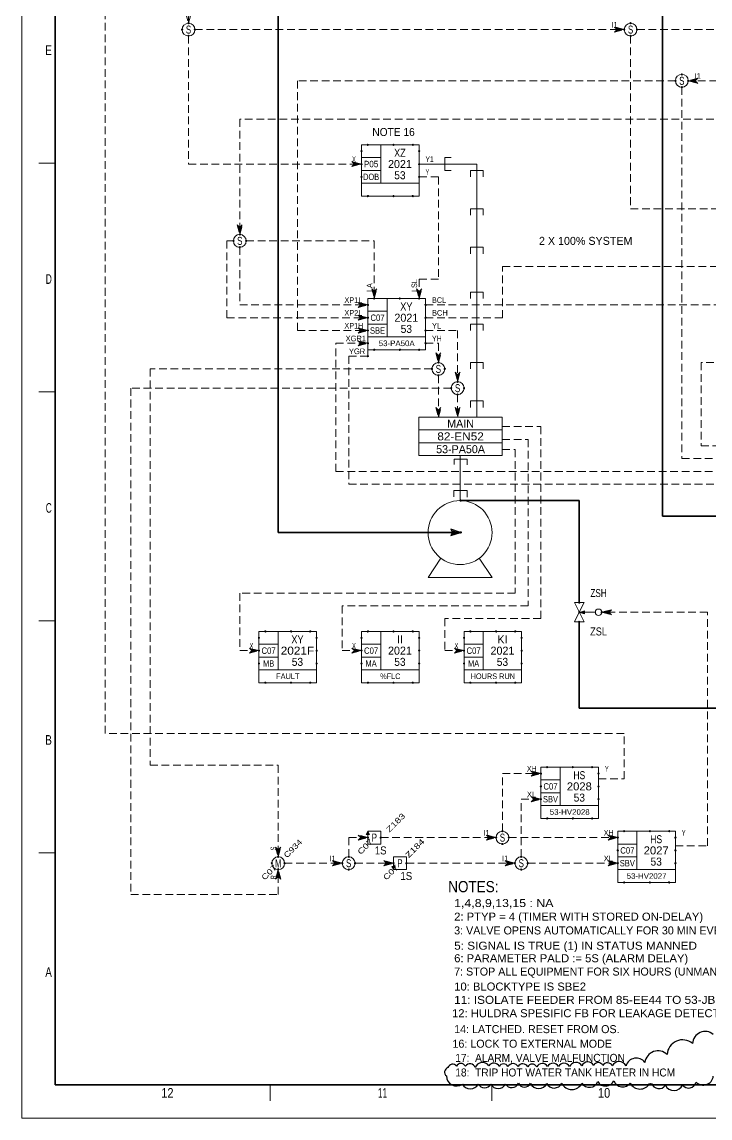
# Model space of a CAD drawing. Header units: millimetres. Extents: x 0 to 841, y 0 to 594.
# Drawn here: x 0 to 214.8, y 0 to 342.4 of the extents above; entities that cross this region are included whole.
import ezdxf
from ezdxf.enums import TextEntityAlignment as Align

# ---------------------------------------------------------------- set-up
doc = ezdxf.new("R2010")
doc.units = ezdxf.units.MM
doc.header["$LTSCALE"] = 0.8
doc.header["$PDMODE"] = 32
doc.header["$PDSIZE"] = 0.4
doc.linetypes.add('MEDIUM_DASHED', pattern=[4.5, 3, -1.5])
for name, color, linetype, lineweight in [('1', 7, 'Continuous', 13), ('12', 7, 'Continuous', 13), ('15', 7, 'Continuous', 13), ('30', 7, 'Continuous', 25), ('40', 7, 'Continuous', 35), ('46', 7, 'MEDIUM_DASHED', 13), ('47', 7, 'Continuous', 13), ('48', 7, 'Continuous', 13), ('50', 7, 'Continuous', 13), ('51', 7, 'Continuous', 13), ('9', 7, 'Continuous', 13)]:
    doc.layers.add(name, color=color, linetype=linetype, lineweight=lineweight)
doc.layers.add('16', color=7, linetype='Continuous')
doc.layers.add('45', color=7, linetype='Continuous')

msp = doc.modelspace()

# ---------------------------------------------------------------- linework, layer by layer
at = {"layer": '1'}
for p, q in [((10.3331, 298.3181), (5.3213, 298.3181)), ((10.3331, 298.3181), (5.3213, 298.3181)), ((10.3331, 226.8378), (5.3213, 226.8378)), ((10.3331, 226.8378), (5.3213, 226.8378)), ((136.8504, 192.9921), (136.8504, 206.9291)), ((10.3331, 155.3567), (5.3213, 155.3567)), ((10.3331, 155.3567), (5.3213, 155.3567)), ((10.3331, 82.8693), (5.3213, 82.8693)), ((10.3331, 82.8693), (5.3213, 82.8693)), ((77.4913, 10.3819), (77.4913, 5.348)), ((77.4913, 10.3819), (77.4913, 5.348)), ((146.6543, 10.3819), (146.6543, 5.348)), ((146.6543, 10.3819), (146.6543, 5.348))]:
    msp.add_line(p, q, dxfattribs=at)
at = {"layer": '1', "lineweight": 25}
msp.add_line((10.3331, 10.3819), (10.3331, 156.3638), dxfattribs=at)
at = {"layer": '1', "lineweight": 35}
msp.add_line((648.9504, 10.3819), (10.3331, 10.3819), dxfattribs=at)
for points in [[(829.263, 83.2283), (829.263, 582.2276), (10.3331, 582.2276), (10.3331, 10.3819)], [(829.263, 112.0142), (829.263, 582.2276), (10.3331, 582.2276), (10.3331, 10.3819)]]:
    msp.add_lwpolyline(points, dxfattribs=at)
at = {"layer": '1'}
for points in [[(124.0157, 297.9528), (142.0472, 297.9528), (142.0472, 231.8898), (142.0472, 218.8976)], [(134, 296), (132, 296), (132, 300), (134, 300)], [(140, 294), (140, 296), (144, 296), (144, 294)], [(140, 282), (140, 284), (144, 284), (144, 282)], [(140, 270), (140, 272), (144, 272), (144, 270)], [(140, 256), (140, 258), (144, 258), (144, 256)], [(140, 246), (140, 248), (144, 248), (144, 246)], [(140, 234), (140, 236), (144, 236), (144, 234)], [(140, 222), (140, 224), (144, 224), (144, 222)], [(134.9606, 204.1732), (134.9606, 205.8268), (138.9764, 205.8268), (138.9764, 204.0945)], [(134.8031, 194.0945), (134.8031, 195.9843), (138.9764, 195.9843), (138.9764, 193.937)]]:
    msp.add_lwpolyline(points, dxfattribs=at)
at = {"layer": '1', "lineweight": 25}
msp.add_lwpolyline([(648.9504, 10.3819), (10.3331, 10.3819), (10.3331, 156.3638)], dxfattribs=at)
at = {"layer": '12'}
for p, q in [((123.9291, 214.9291), (149.9291, 214.9291)), ((123.9291, 210.9291), (149.9291, 210.9291))]:
    msp.add_line(p, q, dxfattribs=at)
for points in [[(0, 594), (841, 594), (841, 0), (0, 0)], [(123.9291, 218.9291), (149.9291, 218.9291), (149.9291, 206.9291), (123.9291, 206.9291)]]:
    msp.add_lwpolyline(points, close=True, dxfattribs=at)
at = {"layer": '15'}
msp.add_lwpolyline([(142.7717, 174.8661), (146.7717, 168.8661), (126.7717, 168.8661), (130.7717, 174.8661)], dxfattribs=at)
msp.add_circle((136.7717, 182.8661), 10, dxfattribs=at)
at = {"layer": '16'}
msp.add_point((136.9276, 192.8646), dxfattribs=at)
at = {"layer": '30'}
for p, q in [((135.4291, 182.9291), (134.9291, 182.9291)), ((135.9291, 182.9291), (136.4291, 182.9291))]:
    msp.add_line(p, q, dxfattribs=at)
for points in [[(136.9291, 182.9291), (133.9291, 183.9291), (134.4291, 182.9291), (133.9291, 181.9291)], [(134.4291, 183.4291), (135.9291, 182.9291), (134.4291, 182.4291), (134.9291, 182.9291)]]:
    msp.add_lwpolyline(points, close=True, dxfattribs=at)
for p in [(134.4291, 182.9291), (136.9291, 182.9291)]:
    msp.add_point(p, dxfattribs=at)
at = {"layer": '40'}
for p, q in [((80, 348), (80, 182.9291)), ((200, 188), (200, 348)), ((136.9291, 192.8646), (174, 192.8646)), ((174, 192.8646), (174, 161)), ((283.5, 188), (200, 188)), ((80, 182.9291), (134.4291, 182.9291)), ((174, 155), (174, 128)), ((174, 128), (332, 128))]:
    msp.add_line(p, q, dxfattribs=at)
at = {"layer": '46'}
for points in [[(100, 536.5835), (108, 536.5835), (108, 434), (52, 434), (52, 342), (52.8, 345), (52, 344.2), (51.2, 345), (52, 342)], [(179.9811, 105.9819), (187.9811, 105.9858), (188, 120.0787), (26, 120.0787), (26, 386), (33, 386), (30, 386.8), (30.8, 386), (30, 385.2), (33, 386)], [(54, 340), (188, 340), (185, 340.8), (185.8, 340), (185, 339.2), (188, 340)], [(192, 340), (362, 340), (362, 104), (387.7165, 104)], [(52, 338), (52, 298), (106, 298), (103, 298.8), (103.8, 298), (103, 297.2), (106, 298)], [(190, 338), (190, 284), (228, 284), (225, 284.8), (225.8, 284), (225, 283.2), (228, 284)], [(204, 324), (86, 324), (86, 246), (108, 246), (105, 246.8), (105.8, 246), (105, 245.2), (108, 246)], [(206, 322), (206, 206), (230, 206), (227, 206.8), (227.8, 206), (227, 205.2), (230, 206)], [(271, 324), (208, 324), (211, 323.2), (210.2, 324), (211, 324.8), (208, 324)], [(216, 312), (68, 312), (68, 276), (68.8, 279), (68, 278.2), (67.2, 279), (68, 276)], [(124, 294), (130, 294), (130, 262), (124, 262), (124, 256), (124.8, 259), (124, 258.2), (123.2, 259), (124, 256)], [(66, 274), (64, 274), (64, 250), (108, 250), (105, 250.8), (105.8, 250), (105, 249.2), (108, 250)], [(70, 274), (110, 274), (110, 256), (110.8, 259), (110, 258.2), (109.2, 259), (110, 256)], [(68, 272), (68, 254), (108, 254), (105, 254.8), (105.8, 254), (105, 253.2), (108, 254)], [(126, 250), (150, 250), (150, 266), (306, 266), (303, 266.8), (303.8, 266), (303, 265.2), (306, 266)], [(126, 254), (256, 254), (253, 254.8), (253.8, 254), (253, 253.2), (256, 254)], [(126, 246), (136, 246), (136, 230), (136.8, 233), (136, 232.2), (135.2, 233), (136, 230)], [(230, 202), (98, 202), (98, 242), (108, 242), (105, 242.8), (105.8, 242), (105, 241.2), (108, 242)], [(126, 242), (130, 242), (130, 236), (130.8, 239), (130, 238.2), (129.2, 239), (130, 236)], [(108, 238), (102, 238), (102, 198), (230, 198), (227, 198.8), (227.8, 198), (227, 197.2), (230, 198)], [(128, 234), (40, 234), (40, 110.2362), (80, 110.2362), (80, 81.6063), (80.8, 84.6063), (80, 83.8063), (79.2, 84.6063), (80, 81.6063)], [(216, 236), (212, 236), (212, 210), (230, 210), (227, 210.8), (227.8, 210), (227, 209.2), (230, 210)], [(130, 232), (130, 218.9291), (130.8, 221.9291), (130, 221.1291), (129.2, 221.9291), (130, 218.9291)], [(134, 228), (34, 228), (34, 69.8425), (80, 69.8425), (80, 78.1921)], [(136, 226), (136, 218.9291), (136.8, 221.9291), (136, 221.1291), (135.2, 221.9291), (136, 218.9291)], [(149.9291, 216), (162, 216), (162, 156), (132, 156), (132, 146), (138, 146), (135, 146.8), (135.8, 146), (135, 145.2), (138, 146)], [(149.9291, 212), (158, 212), (158, 160), (100, 160), (100, 146), (106, 146), (103, 146.8), (103.8, 146), (103, 145.2), (106, 146)], [(149.9291, 208.8), (154, 208.8), (154, 164), (68, 164), (68, 146), (74, 146), (71, 146.8), (71.8, 146), (71, 145.2), (74, 146)], [(203.985, 85.037), (213.985, 85.0409), (214, 158), (181, 158), (184, 157.2), (183.2, 158), (184, 158.8), (181, 158)], [(150, 89.6055), (150, 107.6071), (162, 107.6055), (159, 108.4055), (159.8, 107.6055), (159, 106.8063), (162, 107.6055)], [(155.8787, 81.6063), (155.8787, 99.6071), (162, 99.6055), (159, 100.4063), (159.8, 99.6063), (159, 98.8063), (162, 99.6055)], [(102, 81.6063), (102, 87.6071), (108, 87.6055), (105, 88.4063), (105.8, 87.6063), (105, 86.8063), (108, 87.6055)], [(112, 87.6055), (148, 87.6055), (145, 88.4055), (145.8, 87.6055), (145, 86.8055), (148, 87.6055)], [(152, 87.6055), (186, 87.6055), (183, 88.4055), (183.8, 87.6055), (183, 86.8055), (186, 87.6055)], [(82, 79.6063), (100, 79.6063), (97, 80.4063), (97.8, 79.6063), (97, 78.8063), (100, 79.6063)], [(104, 79.6063), (116, 79.6063), (113, 80.4063), (113.8, 79.6063), (113, 78.8063), (116, 79.6063)], [(120, 79.6063), (153.8787, 79.6063), (150.8787, 80.4063), (151.6787, 79.6063), (150.8787, 78.8063), (153.8787, 79.6063)], [(157.8787, 79.6063), (186, 79.6063), (183, 80.4063), (183.8, 79.6063), (183, 78.8063), (186, 79.6063)]]:
    msp.add_lwpolyline(points, dxfattribs=at)
for points in [[(187.6, 340), (185.4, 340.6), (186, 340), (185.4, 339.4)], [(187.2, 340), (185.8, 340.4), (186.2, 340), (185.8, 339.6)], [(186.8, 340), (186.2, 340.2), (186.4, 340), (186.2, 339.8)], [(208.4, 324), (210.6, 323.4), (210, 324), (210.6, 324.6)], [(208.8, 324), (210.2, 323.6), (209.8, 324), (210.2, 324.4)], [(209.2, 324), (209.8, 323.8), (209.6, 324), (209.8, 324.2)], [(105.6, 298), (103.4, 298.6), (104, 298), (103.4, 297.4)], [(105.2, 298), (103.8, 298.4), (104.2, 298), (103.8, 297.6)], [(104.8, 298), (104.2, 298.2), (104.4, 298), (104.2, 297.8)], [(68, 276.4), (68.6, 278.6), (68, 278), (67.4, 278.6)], [(68, 276.8), (68.4, 278.2), (68, 277.8), (67.6, 278.2)], [(68, 277.2), (68.2, 277.8), (68, 277.6), (67.8, 277.8)], [(110, 256.4), (110.6, 258.6), (110, 258), (109.4, 258.6)], [(110, 256.8), (110.4, 258.2), (110, 257.8), (109.6, 258.2)], [(110, 257.2), (110.2, 257.8), (110, 257.6), (109.8, 257.8)], [(124, 256.4), (124.6, 258.6), (124, 258), (123.4, 258.6)], [(124, 256.8), (124.4, 258.2), (124, 257.8), (123.6, 258.2)], [(124, 257.2), (124.2, 257.8), (124, 257.6), (123.8, 257.8)], [(107.6, 254), (105.4, 254.6), (106, 254), (105.4, 253.4)], [(107.2, 254), (105.8, 254.4), (106.2, 254), (105.8, 253.6)], [(106.8, 254), (106.2, 254.2), (106.4, 254), (106.2, 253.8)], [(107.6, 250), (105.4, 250.6), (106, 250), (105.4, 249.4)], [(107.2, 250), (105.8, 250.4), (106.2, 250), (105.8, 249.6)], [(106.8, 250), (106.2, 250.2), (106.4, 250), (106.2, 249.8)], [(107.6, 246), (105.4, 246.6), (106, 246), (105.4, 245.4)], [(107.2, 246), (105.8, 246.4), (106.2, 246), (105.8, 245.6)], [(106.8, 246), (106.2, 246.2), (106.4, 246), (106.2, 245.8)], [(107.6, 242), (105.4, 242.6), (106, 242), (105.4, 241.4)], [(107.2, 242), (105.8, 242.4), (106.2, 242), (105.8, 241.6)], [(106.8, 242), (106.2, 242.2), (106.4, 242), (106.2, 241.8)], [(130, 236.4), (130.6, 238.6), (130, 238), (129.4, 238.6)], [(130, 236.8), (130.4, 238.2), (130, 237.8), (129.6, 238.2)], [(130, 237.2), (130.2, 237.8), (130, 237.6), (129.8, 237.8)], [(136, 230.4), (136.6, 232.6), (136, 232), (135.4, 232.6)], [(136, 230.8), (136.4, 232.2), (136, 231.8), (135.6, 232.2)], [(136, 231.2), (136.2, 231.8), (136, 231.6), (135.8, 231.8)], [(130, 219.3291), (130.6, 221.5291), (130, 220.9291), (129.4, 221.5291)], [(130, 219.7291), (130.4, 221.1291), (130, 220.7291), (129.6, 221.1291)], [(130, 220.1291), (130.2, 220.7291), (130, 220.5291), (129.8, 220.7291)], [(136, 219.3291), (136.6, 221.5291), (136, 220.9291), (135.4, 221.5291)], [(136, 219.7291), (136.4, 221.1291), (136, 220.7291), (135.6, 221.1291)], [(136, 220.1291), (136.2, 220.7291), (136, 220.5291), (135.8, 220.7291)], [(181.4, 158), (183.6, 157.4), (183, 158), (183.6, 158.6)], [(181.8, 158), (183.2, 157.6), (182.8, 158), (183.2, 158.4)], [(182.2, 158), (182.8, 157.8), (182.6, 158), (182.8, 158.2)], [(73.6, 146), (71.4, 146.6), (72, 146), (71.4, 145.4)], [(73.2, 146), (71.8, 146.4), (72.2, 146), (71.8, 145.6)], [(72.8, 146), (72.2, 146.2), (72.4, 146), (72.2, 145.8)], [(105.6, 146), (103.4, 146.6), (104, 146), (103.4, 145.4)], [(105.2, 146), (103.8, 146.4), (104.2, 146), (103.8, 145.6)], [(104.8, 146), (104.2, 146.2), (104.4, 146), (104.2, 145.8)], [(137.6, 146), (135.4, 146.6), (136, 146), (135.4, 145.4)], [(137.2, 146), (135.8, 146.4), (136.2, 146), (135.8, 145.6)], [(136.8, 146), (136.2, 146.2), (136.4, 146), (136.2, 145.8)], [(161.6, 107.6055), (159.4, 108.2055), (160, 107.6055), (159.4, 107.0055)], [(161.2, 107.6055), (159.8, 108.0055), (160.2, 107.6055), (159.8, 107.2055)], [(160.8, 107.6055), (160.2, 107.8055), (160.4, 107.6055), (160.2, 107.4055)], [(161.6, 99.6055), (159.4, 100.2063), (160, 99.6063), (159.4, 99.0063)], [(161.2, 99.6055), (159.8, 100.0063), (160.2, 99.6063), (159.8, 99.2063)], [(160.8, 99.6055), (160.2, 99.8063), (160.4, 99.6063), (160.2, 99.4063)], [(107.6, 87.6055), (105.4, 88.2063), (106, 87.6063), (105.4, 87.0063)], [(107.2, 87.6055), (105.8, 88.0063), (106.2, 87.6063), (105.8, 87.2063)], [(106.8, 87.6055), (106.2, 87.8063), (106.4, 87.6063), (106.2, 87.4063)], [(147.6, 87.6055), (145.4, 88.2055), (146, 87.6055), (145.4, 87.0055)], [(147.2, 87.6055), (145.8, 88.0055), (146.2, 87.6055), (145.8, 87.2055)], [(146.8, 87.6055), (146.2, 87.8055), (146.4, 87.6055), (146.2, 87.4055)], [(185.6, 87.6055), (183.4, 88.2055), (184, 87.6055), (183.4, 87.0055)], [(185.2, 87.6055), (183.8, 88.0055), (184.2, 87.6055), (183.8, 87.2055)], [(184.8, 87.6055), (184.2, 87.8055), (184.4, 87.6055), (184.2, 87.4055)], [(80, 82.0063), (80.6, 84.2063), (80, 83.6063), (79.4, 84.2063)], [(80, 82.4063), (80.4, 83.8063), (80, 83.4063), (79.6, 83.8063)], [(80, 82.8063), (80.2, 83.4063), (80, 83.2063), (79.8, 83.4063)], [(99.6, 79.6063), (97.4, 80.2063), (98, 79.6063), (97.4, 79.0063)], [(99.2, 79.6063), (97.8, 80.0063), (98.2, 79.6063), (97.8, 79.2063)], [(98.8, 79.6063), (98.2, 79.8063), (98.4, 79.6063), (98.2, 79.4063)], [(115.6, 79.6063), (113.4, 80.2063), (114, 79.6063), (113.4, 79.0063)], [(115.2, 79.6063), (113.8, 80.0063), (114.2, 79.6063), (113.8, 79.2063)], [(114.8, 79.6063), (114.2, 79.8063), (114.4, 79.6063), (114.2, 79.4063)], [(153.4787, 79.6063), (151.2787, 80.2063), (151.8787, 79.6063), (151.2787, 79.0063)], [(153.0787, 79.6063), (151.6787, 80.0063), (152.0787, 79.6063), (151.6787, 79.2063)], [(152.6787, 79.6063), (152.0787, 79.8063), (152.2787, 79.6063), (152.0787, 79.4063)], [(185.6, 79.6063), (183.4, 80.2063), (184, 79.6063), (183.4, 79.0063)], [(185.2, 79.6063), (183.8, 80.0063), (184.2, 79.6063), (183.8, 79.2063)], [(184.8, 79.6063), (184.2, 79.8063), (184.4, 79.6063), (184.2, 79.4063)], [(80, 77.6063), (79.2, 74.6063), (80, 75.4063), (80.8, 74.6063)], [(80, 77.2063), (79.4, 75.0063), (80, 75.6063), (80.6, 75.0063)], [(80, 76.8063), (79.6, 75.4063), (80, 75.8063), (80.4, 75.4063)], [(80, 76.4063), (79.8, 75.8063), (80, 76.0063), (80.2, 75.8063)]]:
    msp.add_lwpolyline(points, close=True, dxfattribs=at)
at = {"layer": '47'}
msp.add_line((174, 158), (179, 158), dxfattribs=at)
msp.add_lwpolyline([(174, 158), (175.5, 161), (172.5, 161), (175.5, 155), (172.5, 155)], close=True, dxfattribs=at)
msp.add_circle((180, 158), 1, dxfattribs=at)
for p in [(174, 161), (174, 158), (181, 158), (174, 155)]:
    msp.add_point(p, dxfattribs=at)
at = {"layer": '48'}
for p, q in [((112, 304), (112, 292)), ((106, 300), (112, 300)), ((106, 296), (112, 296)), ((114, 256), (114, 244)), ((108, 252), (114, 252)), ((108, 248), (114, 248)), ((108, 240), (108, 238)), ((80, 152), (80, 140)), ((112, 152), (112, 140)), ((144, 152), (144, 140)), ((74, 148), (80, 148)), ((106, 148), (112, 148)), ((138, 148), (144, 148)), ((74, 144), (80, 144)), ((106, 144), (112, 144)), ((138, 144), (144, 144)), ((168, 109.6055), (168, 97.6055)), ((162, 105.6055), (168, 105.6055)), ((162, 101.6055), (168, 101.6055)), ((192, 89.6055), (192, 77.6055)), ((186, 85.6055), (192, 85.6055)), ((186, 81.6055), (192, 81.6055))]:
    msp.add_line(p, q, dxfattribs=at)
for points in [[(106, 304), (124, 304), (124, 292), (106, 292)], [(108, 256), (126, 256), (126, 244), (108, 244)], [(74, 152), (92, 152), (92, 140), (74, 140)], [(106, 152), (124, 152), (124, 140), (106, 140)], [(138, 152), (156, 152), (156, 140), (138, 140)], [(162, 109.6055), (180, 109.6055), (180, 97.6055), (162, 97.6055)], [(108, 89.6055), (107.5, 88.6055), (108.5, 88.6055)], [(108, 85.6055), (112, 85.6055), (112, 89.6055), (108, 89.6055)], [(186, 89.6055), (204, 89.6055), (204, 77.6055), (186, 77.6055)], [(116, 77.6063), (120, 77.6063), (120, 81.6063), (116, 81.6063)], [(116, 77.6063), (115.5, 78.6063), (116.5, 78.6063)]]:
    msp.add_lwpolyline(points, close=True, dxfattribs=at)
for points in [[(106, 292), (106, 288), (124, 288), (124, 292)], [(108, 244), (108, 240), (126, 240), (126, 244)], [(74, 140), (74, 136), (92, 136), (92, 140)], [(106, 140), (106, 136), (124, 136), (124, 140)], [(138, 140), (138, 136), (156, 136), (156, 140)], [(162, 97.6055), (162, 93.6055), (180, 93.6055), (180, 97.6055)], [(107.6378, 88.7079), (108.0315, 89.3378), (108.3465, 88.7079), (107.7953, 88.7079), (108.0315, 89.1016), (108.189, 88.7866), (107.9528, 88.7866)], [(115.6378, 78.5039), (115.9528, 77.874), (116.3465, 78.5039), (115.7953, 78.4252), (115.9528, 78.1102), (116.1102, 78.3465), (115.9528, 78.3465)], [(186, 77.6055), (186, 73.6055), (204, 73.6055), (204, 77.6055)]]:
    msp.add_lwpolyline(points, dxfattribs=at)
for centre in [(52, 340), (190, 340), (206, 324), (68, 274), (130, 234), (136, 228), (150, 87.6055), (80, 79.6063), (102, 79.6063), (155.8787, 79.6063)]:
    msp.add_circle(centre, 2, dxfattribs=at)
for p in [(50, 340), (52, 342), (54, 340), (188, 340), (190, 342), (192, 340), (52, 338), (190, 338), (206, 326), (204, 324), (206, 322), (208, 324), (106, 302), (108, 304), (116, 304), (122, 304), (124, 302), (106, 298), (124, 298), (106, 294), (124, 294), (108, 288), (116, 288), (122, 288), (66, 274), (68, 276), (70, 274), (68, 272), (108, 254), (110, 256), (118, 256), (124, 256), (126, 254), (108, 250), (126, 250), (108, 246), (126, 246), (108, 242), (110, 240), (118, 240), (124, 240), (126, 242), (108, 238), (128, 234), (130, 236), (132, 234), (130, 232), (136, 230), (134, 228), (136, 226), (138, 228), (76, 152), (84, 152), (90, 152), (108, 152), (116, 152), (122, 152), (140, 152), (148, 152), (154, 152), (74, 150), (92, 150), (106, 150), (124, 150), (138, 150), (156, 150), (74, 146), (92, 146), (106, 146), (124, 146), (138, 146), (156, 146), (74, 142), (92, 142), (106, 142), (124, 142), (138, 142), (156, 142), (76, 136), (84, 136), (90, 136), (108, 136), (116, 136), (122, 136), (140, 136), (148, 136), (154, 136), (164, 109.6055), (172, 109.6055), (178, 109.6055), (162, 107.6055), (180, 107.6055), (162, 103.6055), (180, 103.6055), (162, 99.6055), (180, 99.6055), (164, 93.6055), (172, 93.6055), (178, 93.6055), (150, 89.6055), (188, 89.6055), (196, 89.6055), (202, 89.6055), (108, 87.6055), (112, 87.6055), (148, 87.6055), (150, 85.6055), (152, 87.6055), (186, 87.6055), (204, 87.6055), (186, 83.6055), (204, 83.6055), (78, 79.6063), (80, 81.6063), (82, 79.6063), (100, 79.6063), (102, 81.6063), (104, 79.6063), (116, 79.6063), (120, 79.6063), (153.8787, 79.6063), (155.8787, 81.6063), (157.8787, 79.6063), (186, 79.6055), (204, 79.6055), (80, 77.6063), (102, 77.6063), (155.8787, 77.6063), (188, 73.6055), (196, 73.6055), (202, 73.6055)]:
    msp.add_point(p, dxfattribs=at)
at = {"layer": '50'}
msp.add_lwpolyline([(174.0787, 157.9606), (175.5787, 157.4606), (175.5787, 158.4606)], close=True, dxfattribs=at)
msp.add_lwpolyline([(174.315, 158), (175.4961, 157.6063), (175.4961, 158.315), (174.5512, 158), (175.4173, 157.7638), (175.4173, 158.1575), (174.7874, 158), (175.3386, 157.8425), (175.3386, 158), (175.0236, 158)], dxfattribs=at)
at = {"layer": '51', "lineweight": 25}
for centre, radius, start, end in [((206.2621, 19.5814), 4.8518, 50.1646, 176.91548), ((213.3089, 23.106), 3.944, 50.32721, 177.07809), ((198.5646, 16.8853), 4.109, 46.03053, 172.78141), ((143.7602, 14.9579), 2.3981, 34.0106, 160.76149), ((147.303, 15.3719), 1.8105, 22.43964, 149.19053), ((169.2126, 15.1946), 1.9378, 26.62456, 153.37544), ((172.9332, 15.214), 2.162, 30.12809, 156.87897), ((176.693, 15.4504), 2.0718, 29.06121, 155.81209), ((179.9213, 15.7462), 1.5854, 26.62456, 153.37544), ((182.7558, 15.6477), 1.6319, 23.5305, 150.28138), ((186.4173, 15.2137), 2.4222, 26.62456, 153.37544), ((191.8117, 15.3702), 3.3601, 37.19808, 163.94896), ((133.4072, 14.3304), 1.4771, 106.31971, 233.07059), ((134.4491, 15.3132), 1.5205, 36.63254, 163.38342), ((137.0472, 15.5297), 1.5414, 26.62456, 153.37544), ((139.8422, 15.2145), 1.7378, 17.8784, 144.62928), ((150.3543, 15.3722), 1.5414, 26.62456, 153.37544), ((153.3071, 15.2735), 1.7616, 26.62456, 153.37544), ((156.3582, 15.2736), 1.6741, 25.11712, 151.86801), ((159.2913, 15.2737), 1.5854, 26.62456, 153.37544), ((162.4213, 15.175), 1.8942, 27.95678, 154.70766), ((165.7874, 15.2143), 1.8937, 26.62456, 153.37544), ((135.6316, 13.1331), 3.1119, 179.69688, 306.44776), ((139.9606, 11.8733), 2.7745, 206.62456, 333.37544), ((144.4094, 11.6167), 2.202, 206.62456, 333.37544), ((148.6614, 11.7746), 2.5543, 206.62456, 333.37544), ((152.8935, 11.7546), 2.2499, 209.99102, 336.7419), ((156.8504, 11.8135), 2.1139, 206.62456, 333.37544), ((161.3189, 12.1096), 2.8629, 205.74316, 332.49404), ((166.1614, 11.9912), 2.5987, 207.59558, 334.34646), ((171.6535, 12.445), 3.5232, 206.62456, 333.37544), ((177.1453, 12.3851), 2.7916, 212.96475, 339.71563), ((182.2243, 12.7985), 2.8216, 209.30833, 336.05922), ((187.5398, 12.5821), 2.8899, 198.74142, 325.4923), ((192.9331, 12.4055), 3.3473, 205.87071, 332.62159), ((196.2205, 11.024), 0.3523, 206.62456, 333.37544), ((198.8587, 11.6367), 2.4477, 198.34867, 325.09955), ((203.5236, 11.6177), 2.995, 207.46708, 334.21797), ((208.1294, 11.8138), 2.427, 218.13839, 344.88927), ((212.6759, 13.468), 3.1758, 226.06459, 352.81548)]:
    msp.add_arc(centre, radius, start, end, dxfattribs=at)
at = {"layer": '9'}
msp.add_lwpolyline([(0, 0), (841, 0), (841, 594), (0, 594)], close=True, dxfattribs=at)
msp.add_lwpolyline([(0, 0), (841, 0), (841, 594), (0, 594)], close=True, dxfattribs=at)

# ---------------------------------------------------------------- texts
at = {"layer": '1'}
for s, width, p in [('E', 0.75, (9.3283, 332.0449)), ('E', 0.75, (9.3283, 332.0449)), ('D', 0.65, (9.3283, 260.5646)), ('D', 0.65, (9.3283, 260.5646)), ('C', 0.65, (9.3283, 189.0835)), ('C', 0.65, (9.3283, 189.0835)), ('B', 0.75, (9.3283, 116.5961)), ('B', 0.75, (9.3283, 116.5961)), ('A', 0.75, (9.3283, 44.1087)), ('A', 0.75, (9.3283, 44.1087))]:
    msp.add_text(s, height=3.02, dxfattribs=dict(at, width=width)).set_placement(p, align=Align.RIGHT)
at = {"layer": '1', "width": 0.95}
for s, p in [('17:  ALARM, VALVE MALFUNCTION', (135.2756, 17.5591)), ('18:  TRIP HOT WATER TANK HEATER IN HCM', (135.2756, 12.9921))]:
    msp.add_text(s, height=2.5, dxfattribs=at).set_placement(p)
at = {"layer": '1'}
for s, width, p in [('12', 0.85, (45.4146, 6.3543)), ('12', 0.85, (45.4146, 6.3543)), ('11', 0.65, (112.5772, 6.3543)), ('11', 0.65, (112.5772, 6.3543)), ('10', 0.85, (181.7358, 6.3543)), ('10', 0.85, (181.7358, 6.3543))]:
    msp.add_text(s, height=3.02, dxfattribs=dict(at, width=width)).set_placement(p, align=Align.CENTER)
at = {"layer": '12'}
for s, height, width, p in [('NOTE 16', 2.5, 0.95, (116, 306.7496)), ('82-EN52', 2.5, 1.1, (136.9291, 211.6787)), ('ZSH', 2.5, 0.75, (180, 162.7496)), ('ZSL', 2.5, 0.85, (180, 150.7496)), ('NOTES:', 3.5, 0.9, (140.9173, 70.5496)), ('12: HULDRA SPESIFIC FB FOR LEAKAGE DETECTION (FB3002)', 2.5, 1.05, (186.9291, 31.5055))]:
    msp.add_text(s, height=height, dxfattribs=dict(at, width=width)).set_placement(p, align=Align.CENTER)
for s, p in [('2 X 100% SYSTEM', (175.9921, 272.7496)), ('MAIN', (136.9287, 215.6787)), ('53-PA50A', (136.9213, 207.6787)), ('16: LOCK TO EXTERNAL MODE', (159.2913, 21.978))]:
    msp.add_text(s, height=2.5, dxfattribs=at).set_placement(p, align=Align.CENTER)
for s, width, p in [('1,4,8,9,13,15 : NA', 1.15, (134.9291, 65.9142)), ('2: PTYP = 4 (TIMER WITH STORED ON-DELAY)', 1.05, (134.9291, 61.678)), ('5: SIGNAL IS TRUE (1) IN STATUS MANNED', 1.1, (134.9291, 52.5921)), ('6: PARAMETER PALD := 5S (ALARM DELAY)', 1.05, (134.9291, 48.6709)), ('10: BLOCKTYPE IS SBE2', 1.05, (134.9291, 39.8362)), ('11: ISOLATE FEEDER FROM 85-EE44 TO 53-JB50, TAG: 85-XY 2068', 1.1, (134.9291, 35.6787))]:
    msp.add_text(s, height=2.5, dxfattribs=dict(at, width=width)).set_placement(p)
for s, p in [('3: VALVE OPENS AUTOMATICALLY FOR 30 MIN EVERY SIX HOURS (UNMANNED)', (134.9291, 57.363)), ('7: STOP ALL EQUIPMENT FOR SIX HOURS (UNMANNED)', (134.9291, 44.5126)), ('14: LATCHED. RESET FROM OS.', (134.9291, 26.5291))]:
    msp.add_text(s, height=2.5, dxfattribs=at).set_placement(p)
at = {"layer": '45'}
for p in [(184.0157, 340.626), (210, 324.6252), (144.0157, 88.2315), (96.0157, 80.2323), (149.8945, 80.2323)]:
    msp.add_text('I1', height=1.75, dxfattribs=at).set_placement(p)
for s, width, p in [('X', 0.6, (103.0669, 298.626)), ('Y1', 0.7, (126, 298.6252)), ('Y', 0.6, (126, 294.6252)), ('XP1L', 0.95, (100.6614, 254.626)), ('BCL', 0.85, (128, 254.6252)), ('XP2L', 0.95, (100.6614, 250.626)), ('BCH', 0.8, (128, 250.6252)), ('XP1H', 0.85, (100.6614, 246.626)), ('YL', 0.8, (128, 246.6252)), ('XGR1', 0.8, (101.0394, 242.626)), ('YH', 0.75, (128, 242.6252)), ('YGR', 0.8, (102.0787, 238.626)), ('X', 0.6, (71.0669, 146.626)), ('X', 0.6, (103.0669, 146.626)), ('X', 0.6, (135.0669, 146.626)), ('XH', 0.75, (157.6378, 108.2315)), ('Y', 0.6, (182, 108.2307)), ('XL', 0.8, (157.6378, 100.2315)), ('XH', 0.75, (181.6378, 88.2315)), ('Y', 0.6, (206, 88.2307)), ('XL', 0.8, (181.6378, 80.2315))]:
    msp.add_text(s, height=1.75, dxfattribs=dict(at, width=width)).set_placement(p)
for s, width, p in [('LA', 0.85, (109.3748, 258)), ('LSL', 0.9, (123.3748, 258)), ('S', 0.6, (79.3748, 83.6063)), ('R', 0.55, (79.374, 74.6614))]:
    msp.add_text(s, height=1.75, rotation=90, dxfattribs=dict(at, width=width)).set_placement(p)
at = {"layer": '50'}
for s, height, width, p in [('S', 2.5, 0.75, (52.0004, 338.7496)), ('S', 2.5, 0.75, (190.0004, 338.7496)), ('S', 2.5, 0.75, (206.0004, 322.7496)), ('XZ', 2.5, 0.85, (118, 300.2496)), ('P05', 2, 0.95, (109, 297)), ('DOB', 2, 0.8, (109.0004, 293)), ('53', 2.5, 0.95, (117.9996, 293.2496)), ('S', 2.5, 0.75, (68.0004, 272.7496)), ('XY', 2.5, 0.85, (119.9996, 252.2496)), ('C07', 2, 0.9, (111, 249)), ('SBE', 2, 0.85, (110.9996, 245)), ('53', 2.5, 0.95, (119.9996, 245.2496)), ('53-PA50A', 1.75, 1.05, (116.9945, 241.1252)), ('S', 2.5, 0.75, (130.0004, 232.7496)), ('S', 2.5, 0.75, (136.0004, 226.7496)), ('XY', 2.5, 0.85, (85.9996, 148.2496)), ('2021F', 2.5, 1.1, (85.9996, 144.7496)), ('C07', 2, 0.9, (77, 145)), ('C07', 2, 0.9, (109, 145)), ('C07', 2, 0.9, (141, 145)), ('MB', 2, 0.7, (77, 141)), ('53', 2.5, 0.95, (85.9996, 141.2496)), ('MA', 2, 0.7, (108.9929, 141)), ('53', 2.5, 0.95, (117.9996, 141.2496)), ('MA', 2, 0.7, (140.9929, 141)), ('53', 2.5, 0.95, (149.9996, 141.2496)), ('FAULT', 1.75, 0.95, (82.9937, 137.1252)), ('%FLC', 1.75, 0.85, (115, 137.1252)), ('HOURS RUN', 1.75, 0.9, (147, 137.1252)), ('HS', 2.5, 0.8, (173.9909, 105.8551)), ('C07', 2, 0.9, (165, 102.6055)), ('2028', 2.5, 1.05, (174, 102.3551)), ('SBV', 2, 0.85, (164.9933, 98.6055)), ('53', 2.5, 0.95, (173.9996, 98.8551)), ('53-HV2028', 1.75, 1.05, (171, 94.7307)), ('P', 2.5, 0.75, (110.0004, 86.3551)), ('S', 2.5, 0.75, (150.0004, 86.3551)), ('HS', 2.5, 0.8, (197.9909, 85.8551)), ('1S', 2.5, 0.9, (111.9909, 82.3559)), ('C07', 2, 0.9, (189, 82.6055)), ('2027', 2.5, 1.05, (198, 82.3551)), ('M', 2.5, 0.7, (80.0004, 78.3559)), ('S', 2.5, 0.75, (102.0004, 78.3559)), ('P', 2.5, 0.75, (118.0004, 78.3559)), ('S', 2.5, 0.75, (155.8791, 78.3559)), ('SBV', 2, 0.85, (188.9933, 78.6055)), ('53', 2.5, 0.95, (197.9996, 78.8551)), ('1S', 2.5, 0.9, (119.9909, 74.3559)), ('53-HV2027', 1.75, 1.05, (195, 74.7307))]:
    msp.add_text(s, height=height, dxfattribs=dict(at, width=width)).set_placement(p, align=Align.CENTER)
for s, p in [('2021', (118, 296.7496)), ('2021', (120, 248.7496)), ('II', (117.9996, 148.2496)), ('KI', (149.9996, 148.2496)), ('2021', (118, 144.7496)), ('2021', (150, 144.7496))]:
    msp.add_text(s, height=2.5, dxfattribs=at).set_placement(p, align=Align.CENTER)
for s, width, p in [('Z183', 1.35, (114.7402, 89.1079)), ('C934', 1.25, (82.7402, 81.1087)), ('Z184', 1.35, (120.7402, 81.1087))]:
    msp.add_text(s, height=1.75, rotation=45, dxfattribs=dict(at, width=width)).set_placement(p)
at = {"layer": '50', "width": 1.3}
for p in [(109.7345, 86.103), (79.7345, 78.1038), (117.7345, 78.1038)]:
    msp.add_text('C07', height=1.75, rotation=45, dxfattribs=at).set_placement(p, align=Align.RIGHT)

doc.saveas('drawing.dxf')
